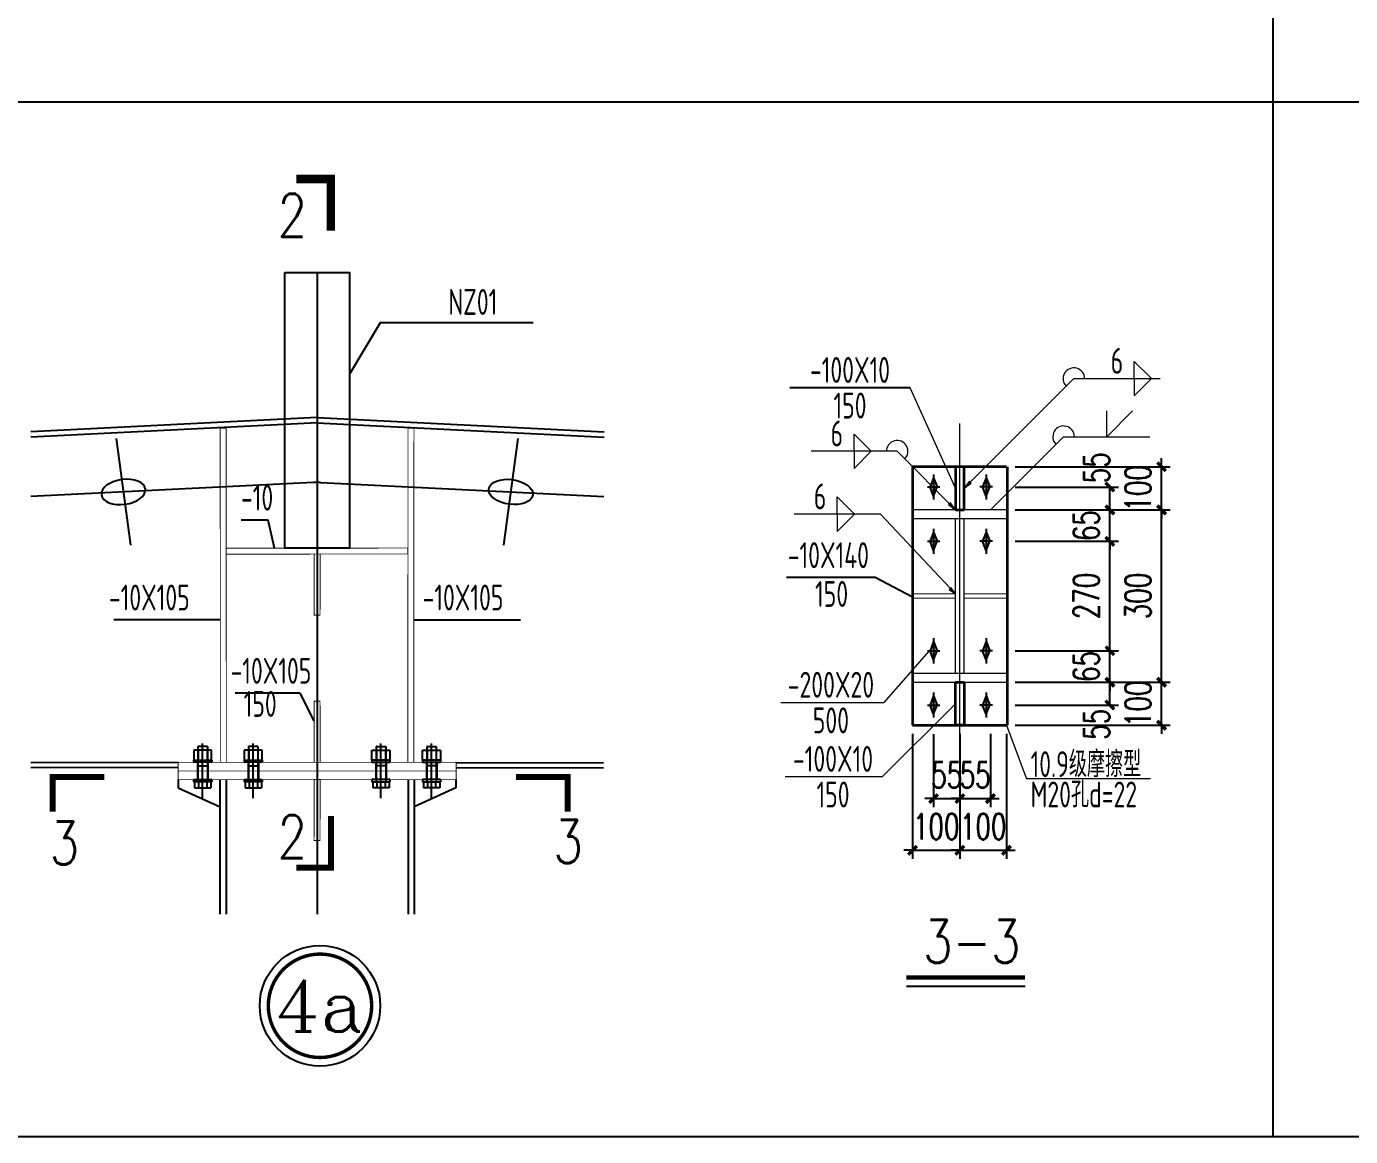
# Model space of a CAD drawing. Extents: x 180850 to 1400258, y 48356 to 327067.
# Drawn here: x 1362115 to 1377483, y 169966 to 182846 of the extents above; entities that cross this region are included whole.
import ezdxf
from ezdxf.enums import TextEntityAlignment as Align

# ---------------------------------------------------------------- set-up
doc = ezdxf.new("R2010")
doc.units = 0
doc.header["$LTSCALE"] = 1000
doc.linetypes.add('线型6', pattern=[8.75, 5, -1.25, 1.25, -1.25])
for name, color, linetype, lineweight in [('10', 9, 'Continuous', 18), ('20', 2, 'Continuous', 35), ('焊缝标注', 9, 'Continuous', 18), ('螺栓孔标注', 9, 'Continuous', 18), ('钢板标注', 9, 'Continuous', 18)]:
    doc.layers.add(name, color=color, linetype=linetype, lineweight=lineweight)
for name, color, linetype in [('AXIS', 3, 'Continuous'), ('DOTE', 1, 'Continuous'), ('GL', 150, 'Continuous'), ('GZ', 50, 'Continuous'), ('LT', 27, 'Continuous'), ('NUM', 7, 'Continuous'), ('PUB_DIM', 3, 'Continuous'), ('PUB_TEXT', 7, 'Continuous'), ('PZ', 202, 'Continuous'), ('TEXT', 7, 'Continuous'), ('THIN', 7, 'Continuous')]:
    doc.layers.add(name, color=color, linetype=linetype)
doc.styles.add('_TCH_DIM_T3', font='SIMPLEX', dxfattribs={"width": 0.705882, "bigfont": 'GBCBIG'})
doc.styles.add('COMPLEX', font='COMPLEX')
doc.styles.add('SIM-TSSC', font='simplex.shx', dxfattribs={"width": 0.8, "bigfont": 'tssdchn.shx'})
doc.styles.add('TSSD_Norm', font='tssdeng.shx', dxfattribs={"bigfont": 'hztxt.shx'})
doc.styles.add('TSSD_Num', font='Tssdeng.shx', dxfattribs={"width": 0.7, "bigfont": 'hztxt.shx'})
doc.dimstyles.new('TCH_100_5', dxfattribs={"dimtxt": 297.5, "dimasz": 100, "dimexe": 100, "dimexo": 100, "dimgap": 126.25, "dimtad": 1, "dimdec": 0, "dimlfac": 0.2, "dimzin": 0, "dimdsep": 46, "dimtxsty": '_TCH_DIM_T3', "dimblk": 'ARCHTICK', "dimcen": 0.09, "dimclrd": 126, "dimclre": 126, "dimclrt": 7, "dimazin": 2, "dimtfac": 1, "dimtdec": 0, "dimtix": 1, "dimtmove": 2, "dimatfit": 3, "dimfxl": 1, "dimtolj": 1, "dimtzin": 0, "dimarcsym": 0})

# ---------------------------------------------------------------- blocks, each defined once
blk = doc.blocks.new('ts_idx2')
at = {"color": 0, "linetype": 'ByBlock', "lineweight": -2, "const_width": 0.0333}
blk.add_lwpolyline([(-0.5, 0, 1), (0.5, 0, 1)], format="xyb", close=True, dxfattribs=at)
at = {"color": 0, "linetype": 'ByBlock', "lineweight": -2}
blk.add_circle((0, 0), 0.583, dxfattribs=at)
at = {"color": 0, "linetype": 'ByBlock', "lineweight": -2, "style": 'TSSD_Num', "width": 0.7}
blk.add_attdef('A', text='', height=0.5, dxfattribs=at).set_placement((0, 0), align=Align.MIDDLE_CENTER)
blk = doc.blocks.new('_ArchTick')
at = {"color": 0, "linetype": 'ByBlock', "const_width": 0.4}
blk.add_lwpolyline([(-0.5, -0.5), (0.5, 0.5)], dxfattribs=at)
blk = doc.blocks.new('*D2094')
at = {"layer": 'Defpoints', "color": 0, "transparency": 16777216}
for p in [(1373490, 177502), (1374690, 177502), (1373490, 177237)]:
    blk.add_point(p, dxfattribs=at)
at = {"layer": 'GL', "color": 126, "lineweight": -2, "transparency": 16777216}
for p, q in [((1373590, 177502), (1374790, 177502)), ((1374690, 177237), (1374690, 177502)), ((1373590, 177237), (1374790, 177237))]:
    blk.add_line(p, q, dxfattribs=at)
at = {"layer": 'GL', "color": 126, "lineweight": -2, "transparency": 16777216, "xscale": 100, "yscale": 100, "zscale": 100}
for p, rotation in [((1374690, 177502), 90), ((1374690, 177237), 270)]:
    blk.add_blockref('_ArchTick', p, dxfattribs=dict(at, rotation=rotation))
at = {"layer": 'GL', "color": 7, "transparency": 16777216, "insert": (1374535, 177726), "char_height": 297.5, "attachment_point": 5, "rotation": 90, "style": '_TCH_DIM_T3'}
blk.add_mtext('\\A1;55', dxfattribs=at)
blk = doc.blocks.new('*D2095')
at = {"layer": 'Defpoints', "color": 0, "transparency": 16777216}
for p in [(1373490, 177237), (1374690, 177237), (1373490, 176872)]:
    blk.add_point(p, dxfattribs=at)
at = {"layer": 'GL', "color": 126, "lineweight": -2, "transparency": 16777216}
for p, q in [((1373590, 177237), (1374790, 177237)), ((1374690, 177237), (1374690, 177337)), ((1374690, 176872), (1374690, 177237)), ((1373590, 176872), (1374790, 176872)), ((1374690, 176872), (1374690, 176772))]:
    blk.add_line(p, q, dxfattribs=at)
at = {"layer": 'GL', "color": 126, "lineweight": -2, "transparency": 16777216, "xscale": 100, "yscale": 100, "zscale": 100}
for p, rotation in [((1374690, 177237), 270), ((1374690, 176872), 90)]:
    blk.add_blockref('_ArchTick', p, dxfattribs=dict(at, rotation=rotation))
at = {"layer": 'GL', "color": 7, "transparency": 16777216, "insert": (1374415, 177055), "char_height": 297.5, "attachment_point": 5, "rotation": 90, "style": '_TCH_DIM_T3'}
blk.add_mtext('\\A1;65', dxfattribs=at)
blk = doc.blocks.new('*D2096')
at = {"layer": 'Defpoints', "color": 0, "transparency": 16777216}
for p in [(1373490, 175237), (1374690, 175237), (1373490, 174972)]:
    blk.add_point(p, dxfattribs=at)
at = {"layer": 'GL', "color": 126, "lineweight": -2, "transparency": 16777216}
for p, q in [((1373590, 175237), (1374790, 175237)), ((1374690, 174972), (1374690, 175237)), ((1373590, 174972), (1374790, 174972))]:
    blk.add_line(p, q, dxfattribs=at)
at = {"layer": 'GL', "color": 126, "lineweight": -2, "transparency": 16777216, "xscale": 100, "yscale": 100, "zscale": 100}
for p, rotation in [((1374690, 175237), 90), ((1374690, 174972), 270)]:
    blk.add_blockref('_ArchTick', p, dxfattribs=dict(at, rotation=rotation))
at = {"layer": 'GL', "color": 7, "transparency": 16777216, "insert": (1374535, 174749), "char_height": 297.5, "attachment_point": 5, "rotation": 90, "style": '_TCH_DIM_T3'}
blk.add_mtext('\\A1;55', dxfattribs=at)
blk = doc.blocks.new('*D2097')
at = {"layer": 'Defpoints', "color": 0, "transparency": 16777216}
for p in [(1373490, 175602), (1374690, 175602), (1373490, 175237)]:
    blk.add_point(p, dxfattribs=at)
at = {"layer": 'GL', "color": 126, "lineweight": -2, "transparency": 16777216}
for p, q in [((1374690, 175602), (1374690, 175702)), ((1373590, 175602), (1374790, 175602)), ((1374690, 175237), (1374690, 175602)), ((1373590, 175237), (1374790, 175237)), ((1374690, 175237), (1374690, 175137))]:
    blk.add_line(p, q, dxfattribs=at)
at = {"layer": 'GL', "color": 126, "lineweight": -2, "transparency": 16777216, "xscale": 100, "yscale": 100, "zscale": 100}
for p, rotation in [((1374690, 175602), 270), ((1374690, 175237), 90)]:
    blk.add_blockref('_ArchTick', p, dxfattribs=dict(at, rotation=rotation))
at = {"layer": 'GL', "color": 7, "transparency": 16777216, "insert": (1374415, 175420), "char_height": 297.5, "attachment_point": 5, "rotation": 90, "style": '_TCH_DIM_T3'}
blk.add_mtext('\\A1;65', dxfattribs=at)
blk = doc.blocks.new('*D2098')
at = {"layer": 'Defpoints', "color": 0, "transparency": 16777216}
for p in [(1373490, 176872), (1374690, 176872), (1373490, 175602)]:
    blk.add_point(p, dxfattribs=at)
at = {"layer": 'GL', "color": 126, "lineweight": -2, "transparency": 16777216}
for p, q in [((1373590, 176872), (1374790, 176872)), ((1374690, 175602), (1374690, 176872)), ((1373590, 175602), (1374790, 175602))]:
    blk.add_line(p, q, dxfattribs=at)
at = {"layer": 'GL', "color": 126, "lineweight": -2, "transparency": 16777216, "xscale": 100, "yscale": 100, "zscale": 100}
for p, rotation in [((1374690, 176872), 90), ((1374690, 175602), 270)]:
    blk.add_blockref('_ArchTick', p, dxfattribs=dict(at, rotation=rotation))
at = {"layer": 'GL', "color": 7, "transparency": 16777216, "insert": (1374415, 176237), "char_height": 297.5, "attachment_point": 5, "rotation": 90, "style": '_TCH_DIM_T3'}
blk.add_mtext('\\A1;270', dxfattribs=at)
blk = doc.blocks.new('*D2099')
at = {"layer": 'Defpoints', "color": 0, "transparency": 16777216}
for p in [(1372644, 174733), (1372949, 174737), (1372949, 173887)]:
    blk.add_point(p, dxfattribs=at)
at = {"layer": 'GL', "color": 126, "lineweight": -2, "transparency": 16777216}
for p, q in [((1372644, 174633), (1372644, 173787)), ((1372949, 174637), (1372949, 173787)), ((1372644, 173887), (1372544, 173887)), ((1372644, 173887), (1372949, 173887)), ((1372949, 173887), (1373049, 173887))]:
    blk.add_line(p, q, dxfattribs=at)
at = {"layer": 'GL', "color": 126, "lineweight": -2, "transparency": 16777216, "xscale": 100, "yscale": 100, "zscale": 100}
blk.add_blockref('_ArchTick', (1372644, 173887), dxfattribs=at)
at = {"layer": 'GL', "color": 126, "lineweight": -2, "transparency": 16777216, "xscale": 100, "yscale": 100, "zscale": 100, "rotation": 180}
blk.add_blockref('_ArchTick', (1372949, 173887), dxfattribs=at)
at = {"layer": 'GL', "color": 7, "transparency": 16777216, "insert": (1372796, 174162), "char_height": 297.5, "attachment_point": 5, "style": '_TCH_DIM_T3'}
blk.add_mtext('\\A1;55', dxfattribs=at)
blk = doc.blocks.new('*D2100')
at = {"layer": 'Defpoints', "color": 0, "transparency": 16777216}
for p in [(1372949, 174737), (1373304, 174737), (1373304, 173887)]:
    blk.add_point(p, dxfattribs=at)
at = {"layer": 'GL', "color": 126, "lineweight": -2, "transparency": 16777216}
for p, q in [((1372949, 174637), (1372949, 173787)), ((1373304, 174637), (1373304, 173787)), ((1372949, 173887), (1372849, 173887)), ((1372949, 173887), (1373304, 173887)), ((1373304, 173887), (1373404, 173887))]:
    blk.add_line(p, q, dxfattribs=at)
at = {"layer": 'GL', "color": 126, "lineweight": -2, "transparency": 16777216, "xscale": 100, "yscale": 100, "zscale": 100}
blk.add_blockref('_ArchTick', (1372949, 173887), dxfattribs=at)
at = {"layer": 'GL', "color": 126, "lineweight": -2, "transparency": 16777216, "xscale": 100, "yscale": 100, "zscale": 100, "rotation": 180}
blk.add_blockref('_ArchTick', (1373304, 173887), dxfattribs=at)
at = {"layer": 'GL', "color": 7, "transparency": 16777216, "insert": (1373126, 174162), "char_height": 297.5, "attachment_point": 5, "style": '_TCH_DIM_T3'}
blk.add_mtext('\\A1;55', dxfattribs=at)
blk = doc.blocks.new('*D2101')
at = {"layer": 'Defpoints', "color": 0, "transparency": 16777216}
for p in [(1372399, 174737), (1372949, 174737), (1372949, 173287)]:
    blk.add_point(p, dxfattribs=at)
at = {"layer": 'GL', "color": 126, "lineweight": -2, "transparency": 16777216}
for p, q in [((1372399, 174637), (1372399, 173187)), ((1372949, 174637), (1372949, 173187)), ((1372399, 173287), (1372299, 173287)), ((1372399, 173287), (1372949, 173287)), ((1372949, 173287), (1373049, 173287))]:
    blk.add_line(p, q, dxfattribs=at)
at = {"layer": 'GL', "color": 126, "lineweight": -2, "transparency": 16777216, "xscale": 100, "yscale": 100, "zscale": 100}
blk.add_blockref('_ArchTick', (1372399, 173287), dxfattribs=at)
at = {"layer": 'GL', "color": 126, "lineweight": -2, "transparency": 16777216, "xscale": 100, "yscale": 100, "zscale": 100, "rotation": 180}
blk.add_blockref('_ArchTick', (1372949, 173287), dxfattribs=at)
at = {"layer": 'GL', "color": 7, "transparency": 16777216, "insert": (1372674, 173562), "char_height": 297.5, "attachment_point": 5, "style": '_TCH_DIM_T3'}
blk.add_mtext('\\A1;100', dxfattribs=at)
blk = doc.blocks.new('*D2102')
at = {"layer": 'Defpoints', "color": 0, "transparency": 16777216}
for p in [(1372949, 174737), (1373490, 174737), (1373490, 173287)]:
    blk.add_point(p, dxfattribs=at)
at = {"layer": 'GL', "color": 126, "lineweight": -2, "transparency": 16777216}
for p, q in [((1372949, 174637), (1372949, 173187)), ((1373490, 174637), (1373490, 173187)), ((1372949, 173287), (1372849, 173287)), ((1372949, 173287), (1373490, 173287)), ((1373490, 173287), (1373590, 173287))]:
    blk.add_line(p, q, dxfattribs=at)
at = {"layer": 'GL', "color": 126, "lineweight": -2, "transparency": 16777216, "xscale": 100, "yscale": 100, "zscale": 100}
blk.add_blockref('_ArchTick', (1372949, 173287), dxfattribs=at)
at = {"layer": 'GL', "color": 126, "lineweight": -2, "transparency": 16777216, "xscale": 100, "yscale": 100, "zscale": 100, "rotation": 180}
blk.add_blockref('_ArchTick', (1373490, 173287), dxfattribs=at)
at = {"layer": 'GL', "color": 7, "transparency": 16777216, "insert": (1373219, 173562), "char_height": 297.5, "attachment_point": 5, "style": '_TCH_DIM_T3'}
blk.add_mtext('\\A1;100', dxfattribs=at)
blk = doc.blocks.new('*D2103')
at = {"layer": 'Defpoints', "color": 0, "transparency": 16777216}
for p in [(1373490, 175237), (1375290, 175237), (1373490, 174737)]:
    blk.add_point(p, dxfattribs=at)
at = {"layer": 'GL', "color": 126, "lineweight": -2, "transparency": 16777216}
for p, q in [((1373590, 175237), (1375390, 175237)), ((1375290, 175237), (1375290, 175337)), ((1375290, 174737), (1375290, 175237)), ((1373590, 174737), (1375390, 174737)), ((1375290, 174737), (1375290, 174637))]:
    blk.add_line(p, q, dxfattribs=at)
at = {"layer": 'GL', "color": 126, "lineweight": -2, "transparency": 16777216, "xscale": 100, "yscale": 100, "zscale": 100}
for p, rotation in [((1375290, 175237), 270), ((1375290, 174737), 90)]:
    blk.add_blockref('_ArchTick', p, dxfattribs=dict(at, rotation=rotation))
at = {"layer": 'GL', "color": 7, "transparency": 16777216, "insert": (1375015, 174987), "char_height": 297.5, "attachment_point": 5, "rotation": 90, "style": '_TCH_DIM_T3'}
blk.add_mtext('\\A1;100', dxfattribs=at)
blk = doc.blocks.new('*D2104')
at = {"layer": 'Defpoints', "color": 0, "transparency": 16777216}
for p in [(1373490, 177237), (1375290, 177237), (1373490, 175237)]:
    blk.add_point(p, dxfattribs=at)
at = {"layer": 'GL', "color": 126, "lineweight": -2, "transparency": 16777216}
for p, q in [((1373590, 177237), (1375390, 177237)), ((1375290, 175237), (1375290, 177237)), ((1373590, 175237), (1375390, 175237))]:
    blk.add_line(p, q, dxfattribs=at)
at = {"layer": 'GL', "color": 126, "lineweight": -2, "transparency": 16777216, "xscale": 100, "yscale": 100, "zscale": 100}
for p, rotation in [((1375290, 177237), 90), ((1375290, 175237), 270)]:
    blk.add_blockref('_ArchTick', p, dxfattribs=dict(at, rotation=rotation))
at = {"layer": 'GL', "color": 7, "transparency": 16777216, "insert": (1375015, 176237), "char_height": 297.5, "attachment_point": 5, "rotation": 90, "style": '_TCH_DIM_T3'}
blk.add_mtext('\\A1;300', dxfattribs=at)
blk = doc.blocks.new('*D2105')
at = {"layer": 'Defpoints', "color": 0, "transparency": 16777216}
for p in [(1373490, 177737), (1375290, 177737), (1373490, 177237)]:
    blk.add_point(p, dxfattribs=at)
at = {"layer": 'GL', "color": 126, "lineweight": -2, "transparency": 16777216}
for p, q in [((1375290, 177737), (1375290, 177837)), ((1373590, 177737), (1375390, 177737)), ((1375290, 177237), (1375290, 177737)), ((1373590, 177237), (1375390, 177237)), ((1375290, 177237), (1375290, 177137))]:
    blk.add_line(p, q, dxfattribs=at)
at = {"layer": 'GL', "color": 126, "lineweight": -2, "transparency": 16777216, "xscale": 100, "yscale": 100, "zscale": 100}
for p, rotation in [((1375290, 177737), 270), ((1375290, 177237), 90)]:
    blk.add_blockref('_ArchTick', p, dxfattribs=dict(at, rotation=rotation))
at = {"layer": 'GL', "color": 7, "transparency": 16777216, "insert": (1375015, 177487), "char_height": 297.5, "attachment_point": 5, "rotation": 90, "style": '_TCH_DIM_T3'}
blk.add_mtext('\\A1;100', dxfattribs=at)

msp = doc.modelspace()

# ---------------------------------------------------------------- hatches: boundary and pattern name
h = msp.add_hatch(color=256)
h.paths.add_polyline_path([(1372602.75, 177502.29), (1372643.92, 177502.29), (1372643.92, 177608.81)])
h.paths.add_polyline_path([(1372643.92, 177608.81), (1372643.92, 177502.29), (1372685.08, 177502.29)])
h.paths.add_polyline_path([(1372685.08, 177502.29), (1372643.92, 177502.29), (1372643.92, 177395.77)])
h.paths.add_polyline_path([(1372643.92, 177502.29), (1372602.75, 177502.29), (1372643.92, 177395.77)])
h = msp.add_hatch(color=256)
h.paths.add_polyline_path([(1373295.08, 177502.29), (1373253.92, 177502.29), (1373253.92, 177608.81)])
h.paths.add_polyline_path([(1373253.92, 177608.81), (1373253.92, 177502.29), (1373212.75, 177502.29)])
h.paths.add_polyline_path([(1373212.75, 177502.29), (1373253.92, 177502.29), (1373253.92, 177395.77)])
h.paths.add_polyline_path([(1373253.92, 177502.29), (1373295.08, 177502.29), (1373253.92, 177395.77)])
h = msp.add_hatch(color=256)
h.paths.add_polyline_path([(1372602.75, 176872.29), (1372643.92, 176872.29), (1372643.92, 176978.81)])
h.paths.add_polyline_path([(1372643.92, 176978.81), (1372643.92, 176872.29), (1372685.08, 176872.29)])
h.paths.add_polyline_path([(1372685.08, 176872.29), (1372643.92, 176872.29), (1372643.92, 176765.77)])
h.paths.add_polyline_path([(1372643.92, 176872.29), (1372602.75, 176872.29), (1372643.92, 176765.77)])
h = msp.add_hatch(color=256)
h.paths.add_polyline_path([(1373295.08, 176872.29), (1373253.92, 176872.29), (1373253.92, 176978.81)])
h.paths.add_polyline_path([(1373253.92, 176978.81), (1373253.92, 176872.29), (1373212.75, 176872.29)])
h.paths.add_polyline_path([(1373212.75, 176872.29), (1373253.92, 176872.29), (1373253.92, 176765.77)])
h.paths.add_polyline_path([(1373253.92, 176872.29), (1373295.08, 176872.29), (1373253.92, 176765.77)])
h = msp.add_hatch(color=256)
h.paths.add_polyline_path([(1372602.75, 175602.29), (1372643.92, 175602.29), (1372643.92, 175708.81)])
h.paths.add_polyline_path([(1372643.92, 175708.81), (1372643.92, 175602.29), (1372685.08, 175602.29)])
h.paths.add_polyline_path([(1372685.08, 175602.29), (1372643.92, 175602.29), (1372643.92, 175495.77)])
h.paths.add_polyline_path([(1372643.92, 175602.29), (1372602.75, 175602.29), (1372643.92, 175495.77)])
h = msp.add_hatch(color=256)
h.paths.add_polyline_path([(1373295.08, 175602.29), (1373253.92, 175602.29), (1373253.92, 175708.81)])
h.paths.add_polyline_path([(1373253.92, 175708.81), (1373253.92, 175602.29), (1373212.75, 175602.29)])
h.paths.add_polyline_path([(1373212.75, 175602.29), (1373253.92, 175602.29), (1373253.92, 175495.77)])
h.paths.add_polyline_path([(1373253.92, 175602.29), (1373295.08, 175602.29), (1373253.92, 175495.77)])
h = msp.add_hatch(color=256)
h.paths.add_polyline_path([(1372602.75, 174972.29), (1372643.92, 174972.29), (1372643.92, 175078.81)])
h.paths.add_polyline_path([(1372643.92, 175078.81), (1372643.92, 174972.29), (1372685.08, 174972.29)])
h.paths.add_polyline_path([(1372685.08, 174972.29), (1372643.92, 174972.29), (1372643.92, 174865.77)])
h.paths.add_polyline_path([(1372643.92, 174972.29), (1372602.75, 174972.29), (1372643.92, 174865.77)])
h = msp.add_hatch(color=256)
h.paths.add_polyline_path([(1373295.08, 174972.29), (1373253.92, 174972.29), (1373253.92, 175078.81)])
h.paths.add_polyline_path([(1373253.92, 175078.81), (1373253.92, 174972.29), (1373212.75, 174972.29)])
h.paths.add_polyline_path([(1373212.75, 174972.29), (1373253.92, 174972.29), (1373253.92, 174865.77)])
h.paths.add_polyline_path([(1373253.92, 174972.29), (1373295.08, 174972.29), (1373253.92, 174865.77)])
at = {"layer": '焊缝标注'}
for points in [[(1372998.92, 177487.29), (1373080.26, 177547.36), (1373059.05, 177568.58)], [(1372898.92, 177237.29), (1372838.91, 177318.68), (1372817.67, 177297.49)], [(1372898.92, 176262.29), (1372845.35, 176335.33), (1372824.11, 176314.14)]]:
    msp.add_hatch(color=256, dxfattribs=at).paths.add_polyline_path(points)

# ---------------------------------------------------------------- linework, layer by layer
for p, q in [((1372643.92, 177608.81), (1372602.75, 177502.29)), ((1372643.92, 177648.78), (1372643.92, 177355.79)), ((1372643.92, 177608.81), (1372685.08, 177502.29)), ((1373253.92, 177608.81), (1373212.75, 177502.29)), ((1373253.92, 177648.78), (1373253.92, 177355.79)), ((1373253.92, 177608.81), (1373295.08, 177502.29)), ((1372571.26, 177502.29), (1372716.57, 177502.29)), ((1372643.92, 177395.77), (1372602.75, 177502.29)), ((1372643.92, 177395.77), (1372685.08, 177502.29)), ((1373326.57, 177502.29), (1373181.26, 177502.29)), ((1373253.92, 177395.77), (1373212.75, 177502.29)), ((1373253.92, 177395.77), (1373295.08, 177502.29)), ((1372643.92, 176978.81), (1372602.75, 176872.29)), ((1372643.92, 177018.78), (1372643.92, 176725.79)), ((1372643.92, 176978.81), (1372685.08, 176872.29)), ((1373253.92, 176978.81), (1373212.75, 176872.29)), ((1373253.92, 177018.78), (1373253.92, 176725.79)), ((1373253.92, 176978.81), (1373295.08, 176872.29)), ((1372571.26, 176872.29), (1372716.57, 176872.29)), ((1372643.92, 176765.77), (1372602.75, 176872.29)), ((1372643.92, 176765.77), (1372685.08, 176872.29)), ((1373326.57, 176872.29), (1373181.26, 176872.29)), ((1373253.92, 176765.77), (1373212.75, 176872.29)), ((1373253.92, 176765.77), (1373295.08, 176872.29)), ((1372643.92, 175708.81), (1372602.75, 175602.29)), ((1372643.92, 175748.78), (1372643.92, 175455.79)), ((1372643.92, 175708.81), (1372685.08, 175602.29)), ((1373253.92, 175708.81), (1373212.75, 175602.29)), ((1373253.92, 175748.78), (1373253.92, 175455.79)), ((1373253.92, 175708.81), (1373295.08, 175602.29)), ((1372571.26, 175602.29), (1372716.57, 175602.29)), ((1372643.92, 175495.77), (1372602.75, 175602.29)), ((1372643.92, 175495.77), (1372685.08, 175602.29)), ((1373326.57, 175602.29), (1373181.26, 175602.29)), ((1373253.92, 175495.77), (1373212.75, 175602.29)), ((1373253.92, 175495.77), (1373295.08, 175602.29)), ((1372643.92, 175078.81), (1372602.75, 174972.29)), ((1372643.92, 175118.78), (1372643.92, 174825.79)), ((1372643.92, 175078.81), (1372685.08, 174972.29)), ((1373253.92, 175078.81), (1373212.75, 174972.29)), ((1373253.92, 175118.78), (1373253.92, 174825.79)), ((1373253.92, 175078.81), (1373295.08, 174972.29)), ((1372571.26, 174972.29), (1372716.57, 174972.29)), ((1372643.92, 174865.77), (1372602.75, 174972.29)), ((1372643.92, 174865.77), (1372685.08, 174972.29)), ((1373326.57, 174972.29), (1373181.26, 174972.29)), ((1373253.92, 174865.77), (1373212.75, 174972.29)), ((1373253.92, 174865.77), (1373295.08, 174972.29)), ((1363876.32, 174107.09, 15.88), (1363876.32, 174010.19, 15.88)), ((1363876.32, 174010.19, 15.88), (1364361.61, 173789.54, -1.8)), ((1367099.44, 174010.19, 15.88), (1366614.15, 173789.54, -1.8)), ((1367099.44, 174107.09, 15.88), (1367099.44, 174010.19, 15.88))]:
    msp.add_line(p, q)
at = {"transparency": 16777216}
for p, q in [((1364055.38, 174450.46, 17.81), (1364055.38, 174332.46, 17.81)), ((1364263.23, 174450.46, 17.81), (1364055.38, 174450.46, 17.81)), ((1364214.3, 174492.46, 17.81), (1364104.3, 174492.46, 17.81)), ((1364104.3, 174492.46, 17.81), (1364104.31, 174267.46, 17.81)), ((1364107.34, 174450.46, 17.81), (1364107.35, 174332.46, 17.81)), ((1364159.32, 173889.96, 17.81), (1364159.3, 174524.96, 17.81)), ((1364211.27, 174450.46, 17.81), (1364211.27, 174332.46, 17.81)), ((1364211.45, 174492.46, 17.81), (1364214.3, 174492.46, 17.81)), ((1364214.3, 174492.46, 17.81), (1364214.31, 174267.46, 17.81)), ((1364263.23, 174332.46, 17.81), (1364263.23, 174450.46, 17.81)), ((1364642.88, 174450.46, 17.81), (1364642.88, 174332.46, 17.81)), ((1364850.73, 174450.46, 17.81), (1364642.88, 174450.46, 17.81)), ((1364801.8, 174492.46, 17.81), (1364691.8, 174492.46, 17.81)), ((1364691.8, 174492.46, 17.81), (1364691.81, 174267.46, 17.81)), ((1364694.84, 174450.46, 17.81), (1364694.85, 174332.46, 17.81)), ((1364746.82, 173889.96, 17.81), (1364746.8, 174524.96, 17.81)), ((1364798.77, 174450.46, 17.81), (1364798.77, 174332.46, 17.81)), ((1364798.95, 174492.46, 17.81), (1364801.8, 174492.46, 17.81)), ((1364801.8, 174492.46, 17.81), (1364801.81, 174267.46, 17.81)), ((1364850.73, 174332.46, 17.81), (1364850.73, 174450.46, 17.81)), ((1366125.03, 174450.46, 17.81), (1366332.88, 174450.46, 17.81)), ((1366125.03, 174332.46, 17.81), (1366125.03, 174450.46, 17.81)), ((1366173.95, 174492.46, 17.81), (1366283.95, 174492.46, 17.81)), ((1366176.8, 174492.46, 17.81), (1366173.95, 174492.46, 17.81)), ((1366173.95, 174492.46, 17.81), (1366173.95, 174267.46, 17.81)), ((1366176.99, 174450.46, 17.81), (1366176.99, 174332.46, 17.81)), ((1366228.94, 173889.96, 17.81), (1366228.96, 174524.96, 17.81)), ((1366280.92, 174450.46, 17.81), (1366280.91, 174332.46, 17.81)), ((1366283.95, 174492.46, 17.81), (1366283.95, 174267.46, 17.81)), ((1366332.88, 174450.46, 17.81), (1366332.87, 174332.46, 17.81)), ((1366712.53, 174450.46, 17.81), (1366920.38, 174450.46, 17.81)), ((1366712.53, 174332.46, 17.81), (1366712.53, 174450.46, 17.81)), ((1366761.45, 174492.46, 17.81), (1366871.45, 174492.46, 17.81)), ((1366764.3, 174492.46, 17.81), (1366761.45, 174492.46, 17.81)), ((1366761.45, 174492.46, 17.81), (1366761.45, 174267.46, 17.81)), ((1366764.49, 174450.46, 17.81), (1366764.49, 174332.46, 17.81)), ((1366816.44, 173889.96, 17.81), (1366816.46, 174524.96, 17.81)), ((1366868.42, 174450.46, 17.81), (1366868.41, 174332.46, 17.81)), ((1366871.45, 174492.46, 17.81), (1366871.45, 174267.46, 17.81)), ((1366920.38, 174450.46, 17.81), (1366920.37, 174332.46, 17.81)), ((1364054.31, 174332.46, 17.81), (1364054.31, 174307.46, 17.81)), ((1364054.31, 174332.46, 17.81), (1364264.31, 174332.46, 17.81)), ((1364054.31, 174307.46, 17.81), (1364057.16, 174307.46, 17.81)), ((1364264.31, 174307.46, 17.81), (1364054.31, 174307.46, 17.81)), ((1364099.31, 174307.46, 17.81), (1364099.31, 174267.46, 17.81)), ((1364219.31, 174307.46, 17.81), (1364216.37, 174307.46, 17.81)), ((1364217.62, 174307.46, 17.81), (1364219.31, 174307.46, 17.81)), ((1364219.31, 174307.46, 17.81), (1364219.31, 174267.46, 17.81)), ((1364264.31, 174332.46, 17.81), (1364264.31, 174307.46, 17.81)), ((1364641.81, 174332.46, 17.81), (1364641.81, 174307.46, 17.81)), ((1364641.81, 174332.46, 17.81), (1364851.81, 174332.46, 17.81)), ((1364641.81, 174307.46, 17.81), (1364644.66, 174307.46, 17.81)), ((1364851.81, 174307.46, 17.81), (1364641.81, 174307.46, 17.81)), ((1364686.81, 174307.46, 17.81), (1364686.81, 174267.46, 17.81)), ((1364806.81, 174307.46, 17.81), (1364803.87, 174307.46, 17.81)), ((1364805.12, 174307.46, 17.81), (1364806.81, 174307.46, 17.81)), ((1364806.81, 174307.46, 17.81), (1364806.81, 174267.46, 17.81)), ((1364851.81, 174332.46, 17.81), (1364851.81, 174307.46, 17.81)), ((1366123.95, 174332.46, 17.81), (1366123.95, 174307.46, 17.81)), ((1366333.95, 174332.46, 17.81), (1366123.95, 174332.46, 17.81)), ((1366123.95, 174307.46, 17.81), (1366333.95, 174307.46, 17.81)), ((1366168.95, 174307.46, 17.81), (1366171.89, 174307.46, 17.81)), ((1366170.64, 174307.46, 17.81), (1366168.95, 174307.46, 17.81)), ((1366168.95, 174307.46, 17.81), (1366168.95, 174267.46, 17.81)), ((1366288.95, 174307.46, 17.81), (1366288.95, 174267.46, 17.81)), ((1366333.95, 174307.46, 17.81), (1366331.1, 174307.46, 17.81)), ((1366333.95, 174332.46, 17.81), (1366333.95, 174307.46, 17.81)), ((1366711.45, 174332.46, 17.81), (1366711.45, 174307.46, 17.81)), ((1366921.45, 174332.46, 17.81), (1366711.45, 174332.46, 17.81)), ((1366711.45, 174307.46, 17.81), (1366921.45, 174307.46, 17.81)), ((1366756.45, 174307.46, 17.81), (1366759.39, 174307.46, 17.81)), ((1366758.14, 174307.46, 17.81), (1366756.45, 174307.46, 17.81)), ((1366756.45, 174307.46, 17.81), (1366756.45, 174267.46, 17.81)), ((1366876.45, 174307.46, 17.81), (1366876.45, 174267.46, 17.81)), ((1366921.45, 174307.46, 17.81), (1366918.6, 174307.46, 17.81)), ((1366921.45, 174332.46, 17.81), (1366921.45, 174307.46, 17.81)), ((1364099.31, 174267.46, 17.81), (1364219.31, 174267.46, 17.81)), ((1364099.31, 174267.46, 17.81), (1364102.25, 174267.46, 17.81)), ((1364100.99, 174267.46, 17.81), (1364099.31, 174267.46, 17.81)), ((1364099.31, 174267.46, 17.81), (1364099.31, 174107.46, 17.81)), ((1364104.31, 174267.46, 17.81), (1364104.31, 174107.46, 17.81)), ((1364214.31, 174267.46, 17.81), (1364214.31, 174107.46, 17.81)), ((1364219.31, 174267.46, 17.81), (1364219.31, 174107.46, 17.81)), ((1364686.81, 174267.46, 17.81), (1364806.81, 174267.46, 17.81)), ((1364686.81, 174267.46, 17.81), (1364689.75, 174267.46, 17.81)), ((1364688.49, 174267.46, 17.81), (1364686.81, 174267.46, 17.81)), ((1364686.81, 174267.46, 17.81), (1364686.81, 174107.46, 17.81)), ((1364691.81, 174267.46, 17.81), (1364691.81, 174107.46, 17.81)), ((1364801.81, 174267.46, 17.81), (1364801.81, 174107.46, 17.81)), ((1364806.81, 174267.46, 17.81), (1364806.81, 174107.46, 17.81)), ((1366288.95, 174267.46, 17.81), (1366168.95, 174267.46, 17.81)), ((1366168.95, 174267.46, 17.81), (1366168.95, 174107.46, 17.81)), ((1366173.95, 174267.46, 17.81), (1366173.95, 174107.46, 17.81)), ((1366283.95, 174267.46, 17.81), (1366283.95, 174107.46, 17.81)), ((1366288.95, 174267.46, 17.81), (1366286.01, 174267.46, 17.81)), ((1366287.27, 174267.46, 17.81), (1366288.95, 174267.46, 17.81)), ((1366288.95, 174267.46, 17.81), (1366288.95, 174107.46, 17.81)), ((1366876.45, 174267.46, 17.81), (1366756.45, 174267.46, 17.81)), ((1366756.45, 174267.46, 17.81), (1366756.45, 174107.46, 17.81)), ((1366761.45, 174267.46, 17.81), (1366761.45, 174107.46, 17.81)), ((1366871.45, 174267.46, 17.81), (1366871.45, 174107.46, 17.81)), ((1366876.45, 174267.46, 17.81), (1366873.51, 174267.46, 17.81)), ((1366874.77, 174267.46, 17.81), (1366876.45, 174267.46, 17.81)), ((1366876.45, 174267.46, 17.81), (1366876.45, 174107.46, 17.81)), ((1364054.31, 174107.46, 17.81), (1364264.31, 174107.46, 17.81)), ((1364054.31, 174107.46, 17.81), (1364054.31, 174082.46, 17.81)), ((1364264.31, 174082.46, 17.81), (1364054.31, 174082.46, 17.81)), ((1364064.05, 174082.46, 17.81), (1364064.05, 174009.86, 17.81)), ((1364064.05, 174009.86, 17.81), (1364254.58, 174009.86, 17.81)), ((1364099.31, 174107.46, 17.81), (1364102.25, 174107.46, 17.81)), ((1364101, 174107.46, 17.81), (1364099.31, 174107.46, 17.81)), ((1364104.31, 174107.46, 17.81), (1364104.31, 174082.46, 17.81)), ((1364111.68, 174082.46, 17.81), (1364111.68, 174009.86, 17.81)), ((1364206.94, 174082.46, 17.81), (1364206.95, 174009.86, 17.81)), ((1364214.31, 174107.46, 17.81), (1364214.31, 174082.46, 17.81)), ((1364254.58, 174082.46, 17.81), (1364254.58, 174009.86, 17.81)), ((1364264.31, 174107.46, 17.81), (1364261.46, 174107.46, 17.81)), ((1364264.31, 174107.46, 17.81), (1364264.31, 174082.46, 17.81)), ((1364641.81, 174107.46, 17.81), (1364851.81, 174107.46, 17.81)), ((1364641.81, 174107.46, 17.81), (1364641.81, 174082.46, 17.81)), ((1364851.81, 174082.46, 17.81), (1364641.81, 174082.46, 17.81)), ((1364651.55, 174082.46, 17.81), (1364651.55, 174009.86, 17.81)), ((1364651.55, 174009.86, 17.81), (1364842.08, 174009.86, 17.81)), ((1364686.81, 174107.46, 17.81), (1364689.75, 174107.46, 17.81)), ((1364688.5, 174107.46, 17.81), (1364686.81, 174107.46, 17.81)), ((1364691.81, 174107.46, 17.81), (1364691.81, 174082.46, 17.81)), ((1364699.18, 174082.46, 17.81), (1364699.18, 174009.86, 17.81)), ((1364794.44, 174082.46, 17.81), (1364794.45, 174009.86, 17.81)), ((1364801.81, 174107.46, 17.81), (1364801.81, 174082.46, 17.81)), ((1364842.08, 174082.46, 17.81), (1364842.08, 174009.86, 17.81)), ((1364851.81, 174107.46, 17.81), (1364848.96, 174107.46, 17.81)), ((1364851.81, 174107.46, 17.81), (1364851.81, 174082.46, 17.81)), ((1366123.95, 174107.46, 17.81), (1366126.8, 174107.46, 17.81)), ((1366333.95, 174107.46, 17.81), (1366123.95, 174107.46, 17.81)), ((1366123.95, 174107.46, 17.81), (1366123.95, 174082.46, 17.81)), ((1366123.95, 174082.46, 17.81), (1366333.95, 174082.46, 17.81)), ((1366133.68, 174082.46, 17.81), (1366133.68, 174009.86, 17.81)), ((1366324.21, 174009.86, 17.81), (1366133.68, 174009.86, 17.81)), ((1366173.95, 174107.46, 17.81), (1366173.95, 174082.46, 17.81)), ((1366181.32, 174082.46, 17.81), (1366181.31, 174009.86, 17.81)), ((1366276.58, 174082.46, 17.81), (1366276.58, 174009.86, 17.81)), ((1366283.95, 174107.46, 17.81), (1366283.95, 174082.46, 17.81)), ((1366288.95, 174107.46, 17.81), (1366286.01, 174107.46, 17.81)), ((1366287.26, 174107.46, 17.81), (1366288.95, 174107.46, 17.81)), ((1366324.21, 174082.46, 17.81), (1366324.21, 174009.86, 17.81)), ((1366333.95, 174107.46, 17.81), (1366333.95, 174082.46, 17.81)), ((1366711.45, 174107.46, 17.81), (1366714.3, 174107.46, 17.81)), ((1366921.45, 174107.46, 17.81), (1366711.45, 174107.46, 17.81)), ((1366711.45, 174107.46, 17.81), (1366711.45, 174082.46, 17.81)), ((1366711.45, 174082.46, 17.81), (1366921.45, 174082.46, 17.81)), ((1366721.18, 174082.46, 17.81), (1366721.18, 174009.86, 17.81)), ((1366911.71, 174009.86, 17.81), (1366721.18, 174009.86, 17.81)), ((1366761.45, 174107.46, 17.81), (1366761.45, 174082.46, 17.81)), ((1366768.82, 174082.46, 17.81), (1366768.81, 174009.86, 17.81)), ((1366864.08, 174082.46, 17.81), (1366864.08, 174009.86, 17.81)), ((1366871.45, 174107.46, 17.81), (1366871.45, 174082.46, 17.81)), ((1366876.45, 174107.46, 17.81), (1366873.51, 174107.46, 17.81)), ((1366874.76, 174107.46, 17.81), (1366876.45, 174107.46, 17.81)), ((1366911.71, 174082.46, 17.81), (1366911.71, 174009.86, 17.81)), ((1366921.45, 174107.46, 17.81), (1366921.45, 174082.46, 17.81))]:
    msp.add_line(p, q, dxfattribs=at)
at = {"color": 3, "const_width": 100}
msp.add_lwpolyline([(1365647.67, 180476.66), (1365647.67, 181076.66), (1365247.67, 181076.66)], dxfattribs=at)
at = {"layer": '10', "linetype": '线型6', "lineweight": 18, "ltscale": 100}
msp.add_line((1372948.92, 174237.29), (1372948.92, 178237.29), dxfattribs=at)
at = {"layer": '10', "color": 3, "ltscale": 100}
for p, q in [((1373490, 177237.29), (1372398.92, 177237.29)), ((1372398.92, 177137.29), (1373490, 177137.29)), ((1372898.92, 175337.29), (1372898.92, 177137.29)), ((1372998.92, 175337.29), (1372998.92, 177137.29)), ((1373490, 175337.29), (1372398.92, 175337.29)), ((1372398.92, 175237.29), (1373490, 175237.29))]:
    msp.add_line(p, q, dxfattribs=at)
at = {"layer": '20', "ltscale": 100}
for p, q in [((1373490, 177737.29), (1372398.92, 177737.29)), ((1372398.92, 177737.29), (1372398.92, 174737.29)), ((1372998.92, 177737.29), (1372898.92, 177737.29)), ((1372898.92, 177737.29), (1372898.92, 177237.29)), ((1372998.92, 177237.29), (1372998.92, 177737.29)), ((1373498.92, 177737.29), (1373498.92, 174737.29)), ((1372898.92, 177237.29), (1372998.92, 177237.29)), ((1372898.92, 175237.29), (1372998.92, 175237.29)), ((1372898.92, 174737.29), (1372898.92, 175237.29)), ((1372998.92, 175237.29), (1372998.92, 174737.29)), ((1372398.92, 174737.29), (1373490, 174737.29)), ((1372998.92, 174737.29), (1372898.92, 174737.29))]:
    msp.add_line(p, q, dxfattribs=at)
at = {"layer": 'AXIS'}
for p, q in [((1376579.89, 198062.28), (1376579.89, 169965.68)), ((1337316.94, 181972.21), (1391773.29, 181972.21)), ((1366219.92, 179406.35, 18.09), (1365862.88, 178811.23, 18.09)), ((1367995.37, 179406.35, 18.09), (1366219.92, 179406.35, 18.09)), ((1364920.83, 177118.45, -11.22), (1364606.1, 177118.45, -11.22)), ((1364994.25, 176792.98, 18.09), (1364920.83, 177118.45, -11.22)), ((1371963.92, 176452.89), (1370935.33, 176452.89)), ((1372398.92, 176225.68), (1371963.92, 176452.89)), ((1364364.43, 175961.37, -2), (1363126.97, 175961.37, -2)), ((1366611.33, 175961.37, -2), (1367848.79, 175961.37, -2)), ((1365293.07, 175109.21, -2), (1364538.6, 175109.21, -2)), ((1365454.16, 174790.32, 18.09), (1365293.07, 175109.21, -2)), ((1337316.94, 169965.68), (1391773.29, 169965.68))]:
    msp.add_line(p, q, dxfattribs=at)
at = {"layer": 'AXIS', "color": 3, "const_width": 70}
for points in [[(1363019.35, 174135.57), (1362419.35, 174135.57), (1362419.35, 173735.57)], [(1367795.43, 174135.57), (1368395.43, 174135.57), (1368395.43, 173735.57)], [(1365647.67, 173683.77), (1365647.67, 173083.77), (1365247.67, 173083.77)]]:
    msp.add_lwpolyline(points, dxfattribs=at)
at = {"layer": 'DOTE'}
for p, q in [((1365487.88, 179989.93, 18.09), (1365487.88, 172544.29, 18.09)), ((1365487.88, 179989.93, 18.09), (1365487.88, 172544.29, 18.09)), ((1363156.66, 178065.07, -2), (1363322.62, 176825.43, -2)), ((1363156.66, 178065.07, -2), (1363322.62, 176825.43, -2)), ((1367819.1, 178065.07, -2), (1367653.13, 176825.43, -2)), ((1367819.1, 178065.07, -2), (1367653.13, 176825.43, -2)), ((1365525.33, 177558.6, 8), (1362164.93, 177390.58, 8)), ((1365525.33, 177558.6, 8), (1362164.93, 177390.58, 8)), ((1365450.43, 177558.6, 8), (1368817.36, 177390.25, 8)), ((1365450.43, 177558.6, 8), (1368817.36, 177390.25, 8))]:
    msp.add_line(p, q, dxfattribs=at)
at = {"layer": 'GL'}
for p, q in [((1365487.88, 178307.66, 8), (1362164.93, 178141.52, 8)), ((1365487.88, 178307.66, 8), (1362164.93, 178141.52, 8)), ((1365487.88, 178307.66, 8), (1368819.64, 178141.08, 8)), ((1365487.88, 178307.66, 8), (1368819.64, 178141.08, 8)), ((1365490.88, 178247.74, 8), (1362164.93, 178081.44, 8)), ((1365490.88, 178247.74, 8), (1362164.93, 178081.44, 8)), ((1365484.88, 178247.74, 8), (1368819.46, 178081.01, 8)), ((1365484.88, 178247.74, 8), (1368819.46, 178081.01, 8)), ((1363876.32, 174305.93, 15.88), (1362164.93, 174303.19, -1.26)), ((1363876.32, 174305.93, 15.88), (1362164.93, 174303.19, -1.26)), ((1367102.09, 174306.71, 16.17), (1368811.01, 174303.19, -1.26)), ((1367102.09, 174306.71, 16.17), (1368811.01, 174303.19, -1.26)), ((1363876.5, 174245.93, 15.88), (1362164.93, 174243.19, -1.26)), ((1363876.5, 174245.93, 15.88), (1362164.93, 174243.19, -1.26)), ((1367101.9, 174246.71, 16.17), (1368810.83, 174243.19, -1.26)), ((1367101.9, 174246.71, 16.17), (1368810.83, 174243.19, -1.26))]:
    msp.add_line(p, q, dxfattribs=at)
at = {"layer": 'GZ'}
for p, q in [((1364364.12, 172544.31, -1.04), (1364364.15, 174107.83, -2)), ((1364434.15, 174107.83, -2), (1364434.12, 172544.31, -1.04)), ((1366544.15, 174107.83, -2), (1366544.12, 172544.27, -1.04)), ((1366614.15, 174107.83, -2), (1366614.12, 172544.26, -1.04))]:
    msp.add_line(p, q, dxfattribs=at)
at = {"layer": 'LT'}
msp.add_line((1365487.88, 179989.93, 18.09), (1365487.88, 176793.24, 18.09), dxfattribs=at)
at = {"layer": 'LT', "elevation": 18.09}
msp.add_lwpolyline([(1365112.88, 179989.93), (1365862.88, 179989.93), (1365862.88, 176793.13), (1365112.88, 176793.13)], close=True, dxfattribs=at)
at = {"layer": 'LT', "extrusion": (0, 0, -1)}
msp.add_ellipse((1363239.7, 177444.78, -2), major_axis=(-255.63, -34.22), ratio=0.55948978, start_param=-1.57079633, end_param=4.71238898, dxfattribs=at)
at = {"layer": 'LT'}
msp.add_ellipse((1367736.06, 177444.78, -2), major_axis=(255.63, -34.22), ratio=0.55948978, start_param=-1.57079633, end_param=4.71238898, dxfattribs=at)
at = {"layer": 'NUM', "const_width": 50}
msp.add_lwpolyline([(1372328.18, 171811.89), (1373706.65, 171811.89)], dxfattribs=at)
at = {"layer": 'NUM'}
msp.add_lwpolyline([(1372328.18, 171711.89), (1373706.65, 171711.89)], dxfattribs=at)
at = {"layer": 'PZ', "const_width": 10}
for points, elevation in [([(1364363.7, 178184.43), (1364432.84, 178184.43), (1364434.11, 174307.83), (1364364.97, 174307.83)], -2), ([(1366612.06, 178184.43), (1366542.92, 178184.43), (1366541.65, 174307.83), (1366610.79, 174307.83)], -2), ([(1366542.29, 176793.88), (1366542.29, 176724.74), (1364433.47, 176723.46), (1364433.47, 176792.6)], 18.09), ([(1365453.28, 176015.72), (1365522.42, 176015.72), (1365523.69, 176724.1), (1365454.55, 176724.1)], 18.09), ([(1365453.31, 175016.2), (1365522.45, 175016.2), (1365523.72, 174307.83), (1365454.58, 174307.83)], 18.09), ([(1365452.8, 173399.47), (1365521.94, 173399.43), (1365523.66, 174107.8), (1365454.52, 174107.85)], 18.09)]:
    msp.add_lwpolyline(points, close=True, dxfattribs=dict(at, elevation=elevation))
for points in [[(1372898.92, 176212.29), (1372898.92, 176262.29), (1372398.92, 176262.29), (1372398.92, 176212.29)], [(1372998.92, 176212.29), (1372998.92, 176262.29), (1373498.92, 176262.29), (1373498.92, 176212.29)]]:
    msp.add_lwpolyline(points, close=True, dxfattribs=at)
at = {"layer": 'PZ', "transparency": 16777216, "const_width": 10, "elevation": 18.09}
for points in [[(1363876.32, 174207.09), (1367102.09, 174207.07), (1367102.09, 174307.07), (1363876.32, 174307.09)], [(1363876.32, 174207.09), (1367102.09, 174207.07), (1367102.09, 174107.07), (1363876.32, 174107.09)]]:
    msp.add_lwpolyline(points, close=True, dxfattribs=at)
at = {"layer": 'TEXT'}
msp.add_line((1372373.65, 178653.6), (1370973.65, 178653.6), dxfattribs=at)
at = {"layer": '焊缝标注', "ltscale": 100}
for p, q in [((1374972.21, 178959.57), (1375172.21, 178759.57)), ((1374972.21, 178759.57), (1374972.21, 178959.57)), ((1372998.92, 177487.29), (1374272.21, 178759.57)), ((1374272.21, 178759.57), (1375272.21, 178759.57)), ((1374972.21, 178559.57), (1375172.21, 178759.57)), ((1374972.21, 178759.57), (1374972.21, 178559.57)), ((1374652.78, 178085.48), (1374652.78, 178385.48)), ((1374652.78, 178085.48), (1374952.78, 178385.48)), ((1371920.9, 177916.92), (1371720.9, 178116.92)), ((1371720.9, 177916.92), (1371720.9, 178116.92)), ((1373303.92, 177237.29), (1374152.78, 178085.48)), ((1374152.78, 178085.48), (1375152.78, 178085.48)), ((1372220.9, 177916.92), (1371220.9, 177916.92)), ((1371920.9, 177916.92), (1371720.9, 177716.92)), ((1371720.9, 177916.92), (1371720.9, 177716.92)), ((1372898.92, 177237.29), (1372220.9, 177916.92)), ((1371726.4, 177186.89), (1371526.4, 177386.89)), ((1371526.4, 177186.89), (1371526.4, 177386.89)), ((1372026.4, 177186.89), (1371026.4, 177186.89)), ((1371726.4, 177186.89), (1371526.4, 176986.89)), ((1371526.4, 177186.89), (1371526.4, 176986.89)), ((1372898.92, 176262.29), (1372026.4, 177186.89))]:
    msp.add_line(p, q, dxfattribs=at)
at = {"layer": '焊缝标注', "linetype": 'Continuous'}
for points in [[(1372998.92, 177487.29), (1373080.26, 177547.36), (1373059.05, 177568.58)], [(1372898.92, 177237.29), (1372838.91, 177318.68), (1372817.67, 177297.49)], [(1372898.92, 176262.29), (1372845.35, 176335.33), (1372824.11, 176314.14)]]:
    msp.add_lwpolyline(points, close=True, dxfattribs=at)
at = {"layer": '焊缝标注', "ltscale": 100}
for centre, start, end in [((1374272.21, 178759.57), 0, 224.977188), ((1374152.78, 178085.48), 0, 224.977188), ((1372220.9, 177916.92), 314.931549, 180)]:
    msp.add_arc(centre, 125, start, end, dxfattribs=at)
at = {"layer": '螺栓孔标注', "ltscale": 100}
msp.add_line((1372593.92, 175602.29), (1372066.16, 175001.08), dxfattribs=at)
at = {"layer": '钢板标注', "ltscale": 100}
for p, q in [((1372898.92, 177487.29), (1372373.65, 178653.6)), ((1370869.23, 175001.08), (1372066.16, 175001.08)), ((1372898.92, 174987.29), (1372048.7, 174140.45)), ((1373490, 174737.29), (1373720.62, 174114.81)), ((1372048.7, 174140.45), (1370919.87, 174140.45)), ((1375163.37, 174117.85), (1373720.62, 174114.81))]:
    msp.add_line(p, q, dxfattribs=at)
at = {"layer": '钢板标注', "ltscale": 100, "const_width": 10}
for points in [[(1372903.92, 177487.29, 1), (1372893.92, 177487.29, 1)], [(1372903.92, 174987.29, 1), (1372893.92, 174987.29, 1)]]:
    msp.add_lwpolyline(points, format="xyb", close=True, dxfattribs=at)

# ---------------------------------------------------------------- block references
at = {"layer": 'AXIS'}
ref = msp.add_blockref('ts_idx2', (1365521.67, 171482.58), dxfattribs=dict(at, xscale=1200, yscale=1200, zscale=1200))
ref.add_attrib('9', '4a', dxfattribs={"layer": 'THIN', "height": 600, "style": 'COMPLEX'}).set_placement((1365521.67, 171482.58), align=Align.MIDDLE_CENTER)

# ---------------------------------------------------------------- texts
at = {"layer": 'AXIS', "color": 3, "style": 'SIM-TSSC', "width": 0.8}
for s, p in [('2', (1365028.27, 173193.75)), ('3', (1362383.13, 173120.85)), ('3', (1368230.95, 173138.9))]:
    msp.add_text(s, height=500, dxfattribs=at).set_placement(p)
at = {"layer": 'PUB_DIM', "style": 'SIM-TSSC', "width": 0.8}
msp.add_text('2', height=500, dxfattribs=at).set_placement((1365028.27, 180405.27))
at = {"layer": 'PUB_TEXT', "linetype": 'ByBlock', "style": 'SIM-TSSC', "width": 0.8}
msp.add_text('3-3', height=500, dxfattribs=at).set_placement((1372521.42, 171979.53))
at = {"layer": 'TEXT', "style": 'TSSD_Norm', "width": 0.7}
for s, p in [('NZ01', (1367011.64, 179499.78, 18.09)), ('-10', (1364604.71, 177228.47, 6.87)), ('-10X140', (1370951.24, 176561.35)), ('-10X105', (1363071.69, 176069.83, -2)), ('-10X105', (1366712.91, 176069.83, -2)), ('150', (1371268.49, 176111.15)), ('-10X105', (1364483.64, 175219.01, -2)), ('150', (1364635.89, 174835.17, 5.3)), ('10.9级摩擦型 ', (1373769.76, 174135.92)), ('M20孔d=22 ', (1373769.1, 173784.39))]:
    msp.add_text(s, height=300, dxfattribs=at).set_placement(p)
for s, p in [('6', (1374772.21, 178816.19)), ('-100X10', (1371673.65, 178710.21)), ('6', (1371520.9, 177973.53)), ('6', (1371326.4, 177243.5)), ('-200X20', (1371452.16, 175057.69)), ('-100X10', (1371476.65, 174197.07))]:
    msp.add_text(s, height=300, dxfattribs=at).set_placement(p, align=Align.CENTER)
for s, p in [('150', (1371673.65, 178596.99)), ('500', (1371452.16, 174944.46)), ('150', (1371476.65, 174083.84))]:
    msp.add_text(s, height=300, dxfattribs=at).set_placement(p, align=Align.TOP_CENTER)

# ---------------------------------------------------------------- dimensions: what is measured, and where the dimension line sits
at = {"layer": 'GL'}
for base, p1, p2, picture, middle in [((1374690, 177502.29), (1373490, 177237.29), (1373490, 177502.29), '*D2094', (1374534.75, 177725.91)), ((1374690, 175237.29), (1373490, 174972.29), (1373490, 175237.29), '*D2096', (1374534.75, 174748.66))]:
    dim = msp.add_linear_dim(base=base, p1=p1, p2=p2, angle=90, text='55', dimstyle='TCH_100_5', dxfattribs=at)
    dim.commit()
    dim.dimension.update_dxf_attribs({"geometry": picture, "text_midpoint": middle, "dimtype": 160})
for base, p1, p2, text, picture, middle in [((1375290, 177737.29), (1373490, 177237.29), (1373490, 177737.29), '100', '*D2105', (1375015, 177487.29)), ((1374690, 177237.29), (1373490, 176872.29), (1373490, 177237.29), '65', '*D2095', (1374415, 177054.79)), ((1375290, 177237.29), (1373490, 175237.29), (1373490, 177237.29), '300', '*D2104', (1375015, 176237.29)), ((1374690, 176872.29), (1373490, 175602.29), (1373490, 176872.29), '270', '*D2098', (1374415, 176237.29)), ((1374690, 175602.29), (1373490, 175237.29), (1373490, 175602.29), '65', '*D2097', (1374415, 175419.79)), ((1375290, 175237.29), (1373490, 174737.29), (1373490, 175237.29), '100', '*D2103', (1375015, 174987.29))]:
    dim = msp.add_linear_dim(base=base, p1=p1, p2=p2, angle=90, text=text, dimstyle='TCH_100_5', dxfattribs=at)
    dim.commit()
    dim.dimension.update_dxf_attribs({"geometry": picture, "text_midpoint": middle})
for base, p1, p2, text, picture, middle in [((1372948.92, 173287.29), (1372398.92, 174737.29), (1372948.92, 174737.29), '100', '*D2101', (1372673.92, 173562.29)), ((1372948.92, 173887.29), (1372643.92, 174733.3), (1372948.92, 174737.29), '55', '*D2099', (1372796.42, 174162.29)), ((1373303.92, 173887.29), (1372948.92, 174737.29), (1373303.92, 174737.29), '55', '*D2100', (1373126.42, 174162.29)), ((1373490, 173287.29), (1372948.92, 174737.29), (1373490, 174737.29), '100', '*D2102', (1373219.46, 173562.29))]:
    dim = msp.add_linear_dim(base=base, p1=p1, p2=p2, text=text, dimstyle='TCH_100_5', dxfattribs=at)
    dim.commit()
    dim.dimension.update_dxf_attribs({"geometry": picture, "text_midpoint": middle})

doc.saveas('drawing.dxf')
